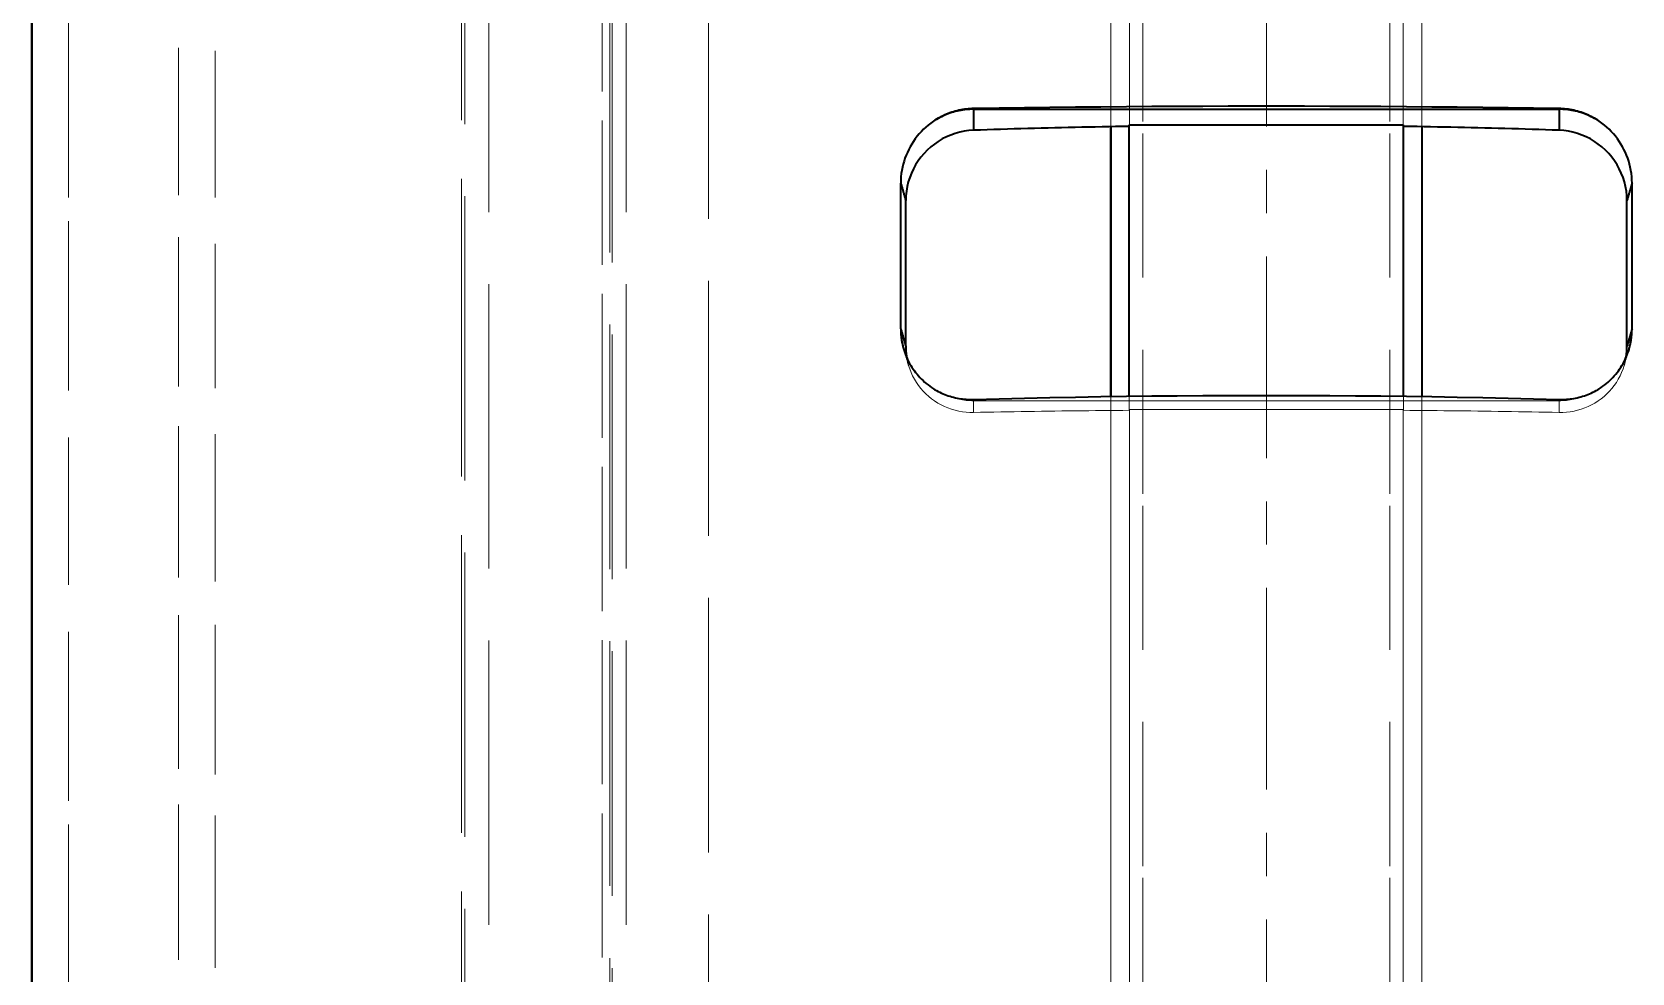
# Model space of a CAD drawing. Header units: millimetres. Extents: x 10 to 410, y 10 to 287.
# Drawn here: x 105.22 to 110.77, y 190.21 to 193.48 of the extents above; entities that cross this region are included whole.
import ezdxf

# ---------------------------------------------------------------- set-up
doc = ezdxf.new("R2010")
doc.units = ezdxf.units.MM
doc.linetypes.add('CENTER', pattern=[1.15, 0.7, -0.15, 0.15, -0.15])
doc.linetypes.add('DASHED', pattern=[0.75, 0.5, -0.25])
for name, color, linetype, lineweight in [('CENTER', 4, 'CENTER', 13), ('HIDDEN', 8, 'DASHED', 18), ('VISIBLE', 7, 'CONTINUOUS', 35)]:
    doc.layers.add(name, color=color, linetype=linetype, lineweight=lineweight)

msp = doc.modelspace()

# ---------------------------------------------------------------- linework, layer by layer
at = {"layer": 'CENTER'}
msp.add_line((109.5, 169), (109.5, 273), dxfattribs=at)
at = {"layer": 'HIDDEN'}
for points in [[(105.2184, 174.9607), (105.2184, 176.4709), (105.2184, 177.981), (105.2184, 179.4911), (105.2184, 181.0013), (105.2184, 182.5114), (105.2184, 184.0215), (105.2184, 185.5317), (105.2184, 187.0418), (105.2184, 188.5519), (105.2184, 190.062), (105.2184, 191.5722), (105.2184, 193.0823), (105.2184, 194.5924), (105.2184, 196.1026), (105.2184, 197.6127), (105.2184, 199.1228), (105.2184, 200.633), (105.2184, 202.1431), (105.2184, 203.6532), (105.2184, 205.1634), (105.2184, 206.6735), (105.2184, 208.1836), (105.2184, 209.6938)], [(105.2185, 174.9604), (105.2185, 176.4706), (105.2185, 177.9807), (105.2185, 179.4908), (105.2185, 181.0009), (105.2185, 182.5111), (105.2185, 184.0212), (105.2185, 185.5313), (105.2185, 187.0415), (105.2185, 188.5516), (105.2185, 190.0617), (105.2185, 191.5719), (105.2185, 193.082), (105.2185, 194.5921), (105.2185, 196.1022), (105.2185, 197.6124), (105.2185, 199.1225), (105.2185, 200.6326), (105.2185, 202.1428), (105.2185, 203.6529), (105.2185, 205.163), (105.2185, 206.6732), (105.2185, 208.1833), (105.2185, 209.6934)], [(105.3454, 174.9492), (105.3454, 176.4603), (105.3454, 177.9715), (105.3454, 179.4826), (105.3454, 180.9937), (105.3454, 182.5049), (105.3454, 184.016), (105.3454, 185.5272), (105.3454, 187.0383), (105.3454, 188.5494), (105.3454, 190.0606), (105.3454, 191.5717), (105.3454, 193.0828), (105.3454, 194.594), (105.3454, 196.1051), (105.3454, 197.6163), (105.3454, 199.1274), (105.3454, 200.6385), (105.3454, 202.1497), (105.3454, 203.6608), (105.3454, 205.172), (105.3454, 206.6831), (105.3454, 208.1942), (105.3454, 209.7054)], [(109.0255, 193.1507), (109.0255, 193.7749), (109.0255, 194.3992), (109.0255, 195.0234), (109.0255, 195.6477), (109.0255, 196.272), (109.0255, 196.8962), (109.0255, 197.5205), (109.0255, 198.1448), (109.0255, 198.769), (109.0255, 199.3933), (109.0255, 200.0175), (109.0255, 200.6418), (109.0255, 201.2661), (109.0255, 201.8903), (109.0255, 202.5146), (109.0255, 203.1389), (109.0255, 203.7631), (109.0255, 204.3874), (109.0255, 205.0117), (109.0255, 205.6359), (109.0255, 206.2602), (109.0255, 206.8844), (109.0255, 207.5087)], [(109.9745, 193.1507), (109.9745, 193.7749), (109.9745, 194.3992), (109.9745, 195.0234), (109.9745, 195.6477), (109.9745, 196.272), (109.9745, 196.8962), (109.9745, 197.5205), (109.9745, 198.1448), (109.9745, 198.769), (109.9745, 199.3933), (109.9745, 200.0175), (109.9745, 200.6418), (109.9745, 201.2661), (109.9745, 201.8903), (109.9745, 202.5146), (109.9745, 203.1389), (109.9745, 203.7631), (109.9745, 204.3874), (109.9745, 205.0117), (109.9745, 205.6359), (109.9745, 206.2602), (109.9745, 206.8844), (109.9745, 207.5087)], [(109.0716, 177.6714), (109.0716, 178.9628), (109.0716, 180.2541), (109.0716, 181.5454), (109.0716, 182.8368), (109.0716, 184.1281), (109.0716, 185.4194), (109.0716, 186.7108), (109.0716, 188.0021), (109.0716, 189.2935), (109.0716, 190.5848), (109.0716, 191.8761), (109.0716, 193.1675), (109.0716, 194.4588), (109.0716, 195.7501), (109.0716, 197.0415), (109.0716, 198.3328), (109.0716, 199.6242), (109.0716, 200.9155), (109.0716, 202.2068), (109.0716, 203.4982), (109.0716, 204.7895), (109.0716, 206.0808), (109.0716, 207.3722)], [(109.9283, 177.6714), (109.9283, 178.9628), (109.9283, 180.2541), (109.9283, 181.5454), (109.9283, 182.8368), (109.9283, 184.1281), (109.9283, 185.4194), (109.9283, 186.7108), (109.9283, 188.0021), (109.9283, 189.2935), (109.9283, 190.5848), (109.9283, 191.8761), (109.9283, 193.1675), (109.9283, 194.4588), (109.9283, 195.7501), (109.9283, 197.0415), (109.9283, 198.3328), (109.9283, 199.6242), (109.9283, 200.9155), (109.9283, 202.2068), (109.9283, 203.4982), (109.9283, 204.7895), (109.9283, 206.0808), (109.9283, 207.3722)], [(106.7078, 176.3959), (106.7078, 177.6323), (106.7078, 178.8687), (106.7078, 180.1051), (106.7078, 181.3415), (106.7078, 182.5779), (106.7078, 183.8143), (106.7078, 185.0507), (106.7078, 186.287), (106.7078, 187.5234), (106.7078, 188.7598), (106.7078, 189.9962), (106.7078, 191.2326), (106.7078, 192.469), (106.7078, 193.7054), (106.7078, 194.9417), (106.7078, 196.1781), (106.7078, 197.4145), (106.7078, 198.6509), (106.7078, 199.8873), (106.7078, 201.1237), (106.7078, 202.3601), (106.7078, 203.5965), (106.7078, 204.8328)], [(106.7078, 176.3495), (106.7078, 177.5859), (106.7078, 178.8223), (106.7078, 180.0587), (106.7078, 181.295), (106.7078, 182.5314), (106.7078, 183.7678), (106.7078, 185.0042), (106.7078, 186.2406), (106.7078, 187.477), (106.7078, 188.7134), (106.7078, 189.9497), (106.7078, 191.1861), (106.7078, 192.4225), (106.7078, 193.6589), (106.7078, 194.8953), (106.7078, 196.1317), (106.7078, 197.3681), (106.7078, 198.6045), (106.7078, 199.8408), (106.7078, 201.0772), (106.7078, 202.3136), (106.7078, 203.55), (106.7078, 204.7864)], [(106.7199, 204.7864), (106.7199, 203.55), (106.7199, 202.3136), (106.7199, 201.0772), (106.7199, 199.8408), (106.7199, 198.6045), (106.7199, 197.3681), (106.7199, 196.1317), (106.7199, 194.8953), (106.7199, 193.6589), (106.7199, 192.4225), (106.7199, 191.1861), (106.7199, 189.9497), (106.7199, 188.7134), (106.7199, 187.477), (106.7199, 186.2406), (106.7199, 185.0042), (106.7199, 183.7678), (106.7199, 182.5314), (106.7199, 181.295), (106.7199, 180.0587), (106.7199, 178.8223), (106.7199, 177.5859), (106.7199, 176.3495)], [(106.803, 176.0301), (106.803, 177.2665), (106.803, 178.5029), (106.803, 179.7393), (106.803, 180.9757), (106.803, 182.2121), (106.803, 183.4485), (106.803, 184.6848), (106.803, 185.9212), (106.803, 187.1576), (106.803, 188.394), (106.803, 189.6304), (106.803, 190.8668), (106.803, 192.1032), (106.803, 193.3395), (106.803, 194.5759), (106.803, 195.8123), (106.803, 197.0487), (106.803, 198.2851), (106.803, 199.5215), (106.803, 200.7579), (106.803, 201.9943), (106.803, 203.2306), (106.803, 204.467)], [(107.2789, 176.0301), (107.2789, 177.2665), (107.2789, 178.5029), (107.2789, 179.7393), (107.2789, 180.9757), (107.2789, 182.2121), (107.2789, 183.4485), (107.2789, 184.6848), (107.2789, 185.9212), (107.2789, 187.1576), (107.2789, 188.394), (107.2789, 189.6304), (107.2789, 190.8668), (107.2789, 192.1032), (107.2789, 193.3395), (107.2789, 194.5759), (107.2789, 195.8123), (107.2789, 197.0487), (107.2789, 198.2851), (107.2789, 199.5215), (107.2789, 200.7579), (107.2789, 201.9943), (107.2789, 203.2306), (107.2789, 204.467)], [(108.9606, 203.8849), (108.9606, 203.4182), (108.9606, 202.9514), (108.9606, 202.4847), (108.9606, 202.0179), (108.9606, 201.5512), (108.9606, 201.0844), (108.9606, 200.6177), (108.9606, 200.1509), (108.9606, 199.6842), (108.9606, 199.2174), (108.9606, 198.7506), (108.9606, 198.2839), (108.9606, 197.8171), (108.9606, 197.3504), (108.9606, 196.8836), (108.9606, 196.4169), (108.9606, 195.9501), (108.9606, 195.4834), (108.9606, 195.0166), (108.9606, 194.5498), (108.9606, 194.0831), (108.9606, 193.6163), (108.9606, 193.1496)], [(108.9606, 193.1496), (108.9606, 193.6153), (108.9606, 194.0809), (108.9606, 194.5466), (108.9606, 195.0123), (108.9606, 195.478), (108.9606, 195.9437), (108.9606, 196.4094), (108.9606, 196.875), (108.9606, 197.3407), (108.9606, 197.8064), (108.9606, 198.2721), (108.9606, 198.7378), (108.9606, 199.2034), (108.9606, 199.6691), (108.9606, 200.1348), (108.9606, 200.6005), (108.9606, 201.0662), (108.9606, 201.5319), (108.9606, 201.9975), (108.9606, 202.4632), (108.9606, 202.9289), (108.9606, 203.3946), (108.9606, 203.8603)], [(110.0394, 203.8849), (110.0394, 203.4182), (110.0394, 202.9514), (110.0394, 202.4847), (110.0394, 202.0179), (110.0394, 201.5512), (110.0394, 201.0844), (110.0394, 200.6177), (110.0394, 200.1509), (110.0394, 199.6842), (110.0394, 199.2174), (110.0394, 198.7506), (110.0394, 198.2839), (110.0394, 197.8171), (110.0394, 197.3504), (110.0394, 196.8836), (110.0394, 196.4169), (110.0394, 195.9501), (110.0394, 195.4834), (110.0394, 195.0166), (110.0394, 194.5498), (110.0394, 194.0831), (110.0394, 193.6163), (110.0394, 193.1496)], [(110.0394, 177.3192), (110.0394, 178.4731), (110.0394, 179.6271), (110.0394, 180.7811), (110.0394, 181.935), (110.0394, 183.089), (110.0394, 184.2429), (110.0394, 185.3969), (110.0394, 186.5509), (110.0394, 187.7048), (110.0394, 188.8588), (110.0394, 190.0127), (110.0394, 191.1667), (110.0394, 192.3207), (110.0394, 193.4746), (110.0394, 194.6286), (110.0394, 195.7825), (110.0394, 196.9365), (110.0394, 198.0905), (110.0394, 199.2444), (110.0394, 200.3984), (110.0394, 201.5523), (110.0394, 202.7063), (110.0394, 203.8603)], [(107.2223, 203.1049), (107.2223, 202.0059), (107.2223, 200.9069), (107.2223, 199.8079), (107.2223, 198.7089), (107.2223, 197.6099), (107.2223, 196.5109), (107.2223, 195.4119), (107.2223, 194.3129), (107.2223, 193.2139), (107.2223, 192.1148), (107.2223, 191.0158), (107.2223, 189.9168), (107.2223, 188.8178), (107.2223, 187.7188), (107.2223, 186.6198), (107.2223, 185.5208), (107.2223, 184.4218), (107.2223, 183.3228), (107.2223, 182.2237), (107.2223, 181.1247), (107.2223, 180.0257), (107.2223, 178.9267), (107.2223, 177.8277)], [(107.2313, 203.0701), (107.2313, 201.9711), (107.2313, 200.8721), (107.2313, 199.7731), (107.2313, 198.6741), (107.2313, 197.5751), (107.2313, 196.476), (107.2313, 195.377), (107.2313, 194.278), (107.2313, 193.179), (107.2313, 192.08), (107.2313, 190.981), (107.2313, 189.882), (107.2313, 188.783), (107.2313, 187.684), (107.2313, 186.585), (107.2313, 185.4859), (107.2313, 184.3869), (107.2313, 183.2879), (107.2313, 182.1889), (107.2313, 181.0899), (107.2313, 179.9909), (107.2313, 178.8919), (107.2313, 177.7929)], [(107.5645, 177.8277), (107.5645, 178.9267), (107.5645, 180.0257), (107.5645, 181.1247), (107.5645, 182.2237), (107.5645, 183.3228), (107.5645, 184.4218), (107.5645, 185.5208), (107.5645, 186.6198), (107.5645, 187.7188), (107.5645, 188.8178), (107.5645, 189.9168), (107.5645, 191.0158), (107.5645, 192.1148), (107.5645, 193.2139), (107.5645, 194.3129), (107.5645, 195.4119), (107.5645, 196.5109), (107.5645, 197.6099), (107.5645, 198.7089), (107.5645, 199.8079), (107.5645, 200.9069), (107.5645, 202.0059), (107.5645, 203.1049)], [(107.5645, 177.7929), (107.5645, 178.8919), (107.5645, 179.9909), (107.5645, 181.0899), (107.5645, 182.1889), (107.5645, 183.2879), (107.5645, 184.3869), (107.5645, 185.4859), (107.5645, 186.585), (107.5645, 187.684), (107.5645, 188.783), (107.5645, 189.882), (107.5645, 190.981), (107.5645, 192.08), (107.5645, 193.179), (107.5645, 194.278), (107.5645, 195.377), (107.5645, 196.476), (107.5645, 197.5751), (107.5645, 198.6741), (107.5645, 199.7731), (107.5645, 200.8721), (107.5645, 201.9711), (107.5645, 203.0701)], [(105.8532, 186.2099), (105.8532, 186.8802), (105.8532, 187.5505), (105.8532, 188.2208), (105.8532, 188.8911), (105.8532, 189.5614), (105.8532, 190.2317), (105.8532, 190.902), (105.8532, 191.5723), (105.8532, 192.2426), (105.8532, 192.9129), (105.8532, 193.5832), (105.8532, 194.2535), (105.8532, 194.9238), (105.8532, 195.5941), (105.8532, 196.2644), (105.8532, 196.9347), (105.8532, 197.605), (105.8532, 198.2753), (105.8532, 198.9455), (105.8532, 199.6158), (105.8532, 200.2861), (105.8532, 200.9564), (105.8532, 201.6267)], [(105.3454, 186.2155), (105.3454, 186.8844), (105.3454, 187.5532), (105.3454, 188.222), (105.3454, 188.8909), (105.3454, 189.5597), (105.3454, 190.2285), (105.3454, 190.8974), (105.3454, 191.5662), (105.3454, 192.235), (105.3454, 192.9039), (105.3454, 193.5727), (105.3454, 194.2415), (105.3454, 194.9104), (105.3454, 195.5792), (105.3454, 196.248), (105.3454, 196.9169), (105.3454, 197.5857), (105.3454, 198.2545), (105.3454, 198.9233), (105.3454, 199.5922), (105.3454, 200.261), (105.3454, 200.9298), (105.3454, 201.5987)], [(105.7263, 186.2796), (105.7263, 186.9429), (105.7263, 187.6061), (105.7263, 188.2694), (105.7263, 188.9327), (105.7263, 189.5959), (105.7263, 190.2592), (105.7263, 190.9224), (105.7263, 191.5857), (105.7263, 192.249), (105.7263, 192.9122), (105.7263, 193.5755), (105.7263, 194.2387), (105.7263, 194.902), (105.7263, 195.5653), (105.7263, 196.2285), (105.7263, 196.8918), (105.7263, 197.555), (105.7263, 198.2183), (105.7263, 198.8816), (105.7263, 199.5448), (105.7263, 200.2081), (105.7263, 200.8713), (105.7263, 201.5346)], [(105.8532, 186.2951), (105.8532, 186.956), (105.8532, 187.617), (105.8532, 188.2779), (105.8532, 188.9388), (105.8532, 189.5998), (105.8532, 190.2607), (105.8532, 190.9217), (105.8532, 191.5826), (105.8532, 192.2435), (105.8532, 192.9045), (105.8532, 193.5654), (105.8532, 194.2264), (105.8532, 194.8873), (105.8532, 195.5482), (105.8532, 196.2092), (105.8532, 196.8701), (105.8532, 197.5311), (105.8532, 198.192), (105.8532, 198.8529), (105.8532, 199.5139), (105.8532, 200.1748), (105.8532, 200.8357), (105.8532, 201.4967)], [(105.7263, 186.3622), (105.7263, 187.0182), (105.7263, 187.6743), (105.7263, 188.3304), (105.7263, 188.9865), (105.7263, 189.6426), (105.7263, 190.2987), (105.7263, 190.9547), (105.7263, 191.6108), (105.7263, 192.2669), (105.7263, 192.923), (105.7263, 193.5791), (105.7263, 194.2351), (105.7263, 194.8912), (105.7263, 195.5473), (105.7263, 196.2034), (105.7263, 196.8595), (105.7263, 197.5156), (105.7263, 198.1716), (105.7263, 198.8277), (105.7263, 199.4838), (105.7263, 200.1399), (105.7263, 200.796), (105.7263, 201.4521)], [(107.1958, 183.6579), (107.1958, 184.2588), (107.1958, 184.8596), (107.1958, 185.4605), (107.1958, 186.0614), (107.1958, 186.6623), (107.1958, 187.2631), (107.1958, 187.864), (107.1958, 188.4649), (107.1958, 189.0658), (107.1958, 189.6666), (107.1958, 190.2675), (107.1958, 190.8684), (107.1958, 191.4693), (107.1958, 192.0701), (107.1958, 192.671), (107.1958, 193.2719), (107.1958, 193.8727), (107.1958, 194.4736), (107.1958, 195.0745), (107.1958, 195.6754), (107.1958, 196.2762), (107.1958, 196.8771), (107.1958, 197.478)], [(109.0255, 193.1507), (109.0254, 193.1509), (109.0254, 193.1511), (109.0253, 193.1514), (109.0252, 193.1516), (109.0252, 193.1518), (109.0251, 193.1521), (109.025, 193.1523), (109.025, 193.1526), (109.0249, 193.1528), (109.0248, 193.153), (109.0248, 193.1533), (109.0247, 193.1535), (109.0247, 193.1538), (109.0246, 193.154), (109.0245, 193.1542), (109.0245, 193.1545), (109.0244, 193.1547), (109.0243, 193.155), (109.0243, 193.1552), (109.0242, 193.1554), (109.0242, 193.1557), (109.0241, 193.1559), (109.024, 193.1562)], [(109.0255, 193.1507), (109.0254, 193.1507), (109.0254, 193.1506), (109.0253, 193.1506), (109.0252, 193.1506), (109.0252, 193.1506), (109.0251, 193.1506), (109.025, 193.1506), (109.025, 193.1506), (109.0249, 193.1506), (109.0248, 193.1506), (109.0248, 193.1506), (109.0247, 193.1506), (109.0247, 193.1506), (109.0246, 193.1506), (109.0245, 193.1506), (109.0245, 193.1506), (109.0244, 193.1506), (109.0243, 193.1506), (109.0243, 193.1506), (109.0242, 193.1506), (109.0242, 193.1506), (109.0241, 193.1506), (109.024, 193.1506)], [(109.9759, 193.1562), (109.9759, 193.1559), (109.9758, 193.1557), (109.9757, 193.1554), (109.9757, 193.1552), (109.9756, 193.155), (109.9755, 193.1547), (109.9755, 193.1545), (109.9754, 193.1542), (109.9754, 193.154), (109.9753, 193.1538), (109.9752, 193.1535), (109.9752, 193.1533), (109.9751, 193.153), (109.975, 193.1528), (109.975, 193.1526), (109.9749, 193.1523), (109.9748, 193.1521), (109.9748, 193.1518), (109.9747, 193.1516), (109.9747, 193.1514), (109.9746, 193.1511), (109.9745, 193.1509), (109.9745, 193.1507)], [(109.9759, 193.1506), (109.9759, 193.1506), (109.9758, 193.1506), (109.9757, 193.1506), (109.9757, 193.1506), (109.9756, 193.1506), (109.9755, 193.1506), (109.9755, 193.1506), (109.9754, 193.1506), (109.9754, 193.1506), (109.9753, 193.1506), (109.9752, 193.1506), (109.9752, 193.1506), (109.9751, 193.1506), (109.975, 193.1506), (109.975, 193.1506), (109.9749, 193.1506), (109.9748, 193.1506), (109.9748, 193.1506), (109.9747, 193.1506), (109.9747, 193.1506), (109.9746, 193.1506), (109.9745, 193.1507), (109.9745, 193.1507)], [(108.2587, 192.3216), (108.258, 192.324), (108.2573, 192.3264), (108.2566, 192.3288), (108.2558, 192.3313), (108.2551, 192.3337), (108.2544, 192.3361), (108.2537, 192.3385), (108.2529, 192.341), (108.2522, 192.3434), (108.2515, 192.3458), (108.2508, 192.3482), (108.25, 192.3507), (108.2493, 192.3531), (108.2486, 192.3555), (108.2479, 192.3579), (108.2471, 192.3604), (108.2464, 192.3628), (108.2457, 192.3652), (108.245, 192.3676), (108.2442, 192.3701), (108.2435, 192.3725), (108.2428, 192.3749), (108.2421, 192.3773)], [(110.7412, 192.3216), (110.742, 192.324), (110.7427, 192.3265), (110.7434, 192.3289), (110.7441, 192.3313), (110.7449, 192.3337), (110.7456, 192.3362), (110.7463, 192.3386), (110.747, 192.341), (110.7477, 192.3434), (110.7485, 192.3459), (110.7492, 192.3483), (110.7499, 192.3507), (110.7506, 192.3531), (110.7514, 192.3556), (110.7521, 192.358), (110.7528, 192.3604), (110.7535, 192.3628), (110.7543, 192.3653), (110.755, 192.3677), (110.7557, 192.3701), (110.7564, 192.3725), (110.7572, 192.375), (110.7579, 192.3774)], [(108.2522, 192.3495), (108.2525, 192.3483), (108.2527, 192.347), (108.2529, 192.3458), (108.2531, 192.3446), (108.2534, 192.3434), (108.2536, 192.3421), (108.2539, 192.3409), (108.2541, 192.3397), (108.2544, 192.3385), (108.2546, 192.3373), (108.2549, 192.336), (108.2552, 192.3348), (108.2555, 192.3336), (108.2558, 192.3324), (108.2561, 192.3312), (108.2564, 192.33), (108.2567, 192.3288), (108.257, 192.3276), (108.2574, 192.3264), (108.2577, 192.3252), (108.258, 192.324), (108.2584, 192.3228), (108.2587, 192.3216)], [(108.2587, 192.3216), (108.2628, 192.3092), (108.2676, 192.2971), (108.273, 192.2853), (108.2792, 192.2738), (108.2859, 192.2627), (108.2933, 192.252), (108.3013, 192.2417), (108.3099, 192.2319), (108.319, 192.2227), (108.3287, 192.2139), (108.3388, 192.2058), (108.3494, 192.1982), (108.3604, 192.1912), (108.3717, 192.1849), (108.3834, 192.1792), (108.3954, 192.1742), (108.4077, 192.1699), (108.4202, 192.1662), (108.4329, 192.1633), (108.4457, 192.161), (108.4586, 192.1595), (108.4716, 192.1587), (108.4846, 192.1586)], [(110.5153, 192.1586), (110.5283, 192.1587), (110.5413, 192.1595), (110.5543, 192.161), (110.5671, 192.1633), (110.5798, 192.1662), (110.5922, 192.1699), (110.6045, 192.1742), (110.6165, 192.1792), (110.6282, 192.1849), (110.6396, 192.1912), (110.6506, 192.1982), (110.6612, 192.2058), (110.6713, 192.2139), (110.6809, 192.2227), (110.6901, 192.232), (110.6986, 192.2418), (110.7066, 192.252), (110.714, 192.2627), (110.7208, 192.2738), (110.7269, 192.2853), (110.7324, 192.2971), (110.7372, 192.3093), (110.7412, 192.3216)], [(110.7412, 192.3216), (110.7416, 192.3228), (110.7419, 192.324), (110.7423, 192.3252), (110.7426, 192.3264), (110.7429, 192.3276), (110.7433, 192.3288), (110.7436, 192.33), (110.7439, 192.3312), (110.7442, 192.3324), (110.7445, 192.3337), (110.7448, 192.3349), (110.745, 192.3361), (110.7453, 192.3373), (110.7456, 192.3385), (110.7458, 192.3397), (110.7461, 192.341), (110.7464, 192.3422), (110.7466, 192.3434), (110.7468, 192.3446), (110.7471, 192.3458), (110.7473, 192.3471), (110.7475, 192.3483), (110.7477, 192.3495)], [(108.345, 192.2408), (108.3504, 192.2374), (108.3559, 192.2341), (108.3615, 192.2309), (108.3672, 192.2279), (108.3729, 192.225), (108.3787, 192.2222), (108.3846, 192.2196), (108.3905, 192.2172), (108.3965, 192.2149), (108.4026, 192.2127), (108.4087, 192.2107), (108.4148, 192.2089), (108.421, 192.2072), (108.4273, 192.2057), (108.4336, 192.2043), (108.4399, 192.2031), (108.4462, 192.2021), (108.4526, 192.2012), (108.459, 192.2005), (108.4654, 192.1999), (108.4718, 192.1995), (108.4782, 192.1992), (108.4846, 192.1992)], [(108.4846, 192.1992), (108.4846, 192.1994), (108.4846, 192.1995), (108.4846, 192.1997), (108.4846, 192.1999), (108.4846, 192.2001), (108.4846, 192.2003), (108.4846, 192.2005), (108.4846, 192.2007), (108.4846, 192.2008), (108.4846, 192.201), (108.4846, 192.2012), (108.4846, 192.2014), (108.4846, 192.2016), (108.4846, 192.2018), (108.4846, 192.202), (108.4846, 192.2022), (108.4846, 192.2023), (108.4846, 192.2025), (108.4846, 192.2027), (108.4846, 192.2029), (108.4846, 192.2031), (108.4846, 192.2033), (108.4846, 192.2035)], [(108.4846, 192.1992), (108.5729, 192.1992), (108.6612, 192.1992), (108.7495, 192.1992), (108.8378, 192.1992), (108.9261, 192.1992), (109.0144, 192.1992), (109.1027, 192.1992), (109.1909, 192.1992), (109.2792, 192.1992), (109.3675, 192.1992), (109.4558, 192.1992), (109.5441, 192.1992), (109.6324, 192.1992), (109.7207, 192.1992), (109.809, 192.1992), (109.8973, 192.1992), (109.9856, 192.1992), (110.0739, 192.1992), (110.1622, 192.1992), (110.2504, 192.1992), (110.3387, 192.1992), (110.427, 192.1992), (110.5153, 192.1992)], [(108.4846, 192.1992), (108.4846, 192.1974), (108.4846, 192.1956), (108.4846, 192.1939), (108.4846, 192.1921), (108.4846, 192.1903), (108.4846, 192.1886), (108.4846, 192.1868), (108.4846, 192.1851), (108.4846, 192.1833), (108.4846, 192.1815), (108.4846, 192.1798), (108.4846, 192.178), (108.4846, 192.1762), (108.4846, 192.1745), (108.4846, 192.1727), (108.4846, 192.1709), (108.4846, 192.1692), (108.4846, 192.1674), (108.4846, 192.1657), (108.4846, 192.1639), (108.4846, 192.1621), (108.4846, 192.1604), (108.4846, 192.1586)], [(108.9606, 192.2138), (108.9606, 192.0869), (108.9606, 191.96), (108.9606, 191.8331), (108.9606, 191.7062), (108.9606, 191.5792), (108.9606, 191.4523), (108.9606, 191.3254), (108.9606, 191.1985), (108.9606, 191.0716), (108.9606, 190.9447), (108.9606, 190.8178), (108.9606, 190.6908), (108.9606, 190.5639), (108.9606, 190.437), (108.9606, 190.3101), (108.9606, 190.1832), (108.9606, 190.0563), (108.9606, 189.9294), (108.9606, 189.8025), (108.9606, 189.6755), (108.9606, 189.5486), (108.9606, 189.4217), (108.9606, 189.2948)], [(108.9606, 189.2948), (108.9606, 189.4217), (108.9606, 189.5486), (108.9606, 189.6755), (108.9606, 189.8025), (108.9606, 189.9294), (108.9606, 190.0563), (108.9606, 190.1832), (108.9606, 190.3101), (108.9606, 190.437), (108.9606, 190.5639), (108.9606, 190.6908), (108.9606, 190.8178), (108.9606, 190.9447), (108.9606, 191.0716), (108.9606, 191.1985), (108.9606, 191.3254), (108.9606, 191.4523), (108.9606, 191.5792), (108.9606, 191.7062), (108.9606, 191.8331), (108.9606, 191.96), (108.9606, 192.0869), (108.9606, 192.2138)], [(109.024, 192.1691), (109.024, 192.171), (109.024, 192.173), (109.024, 192.175), (109.024, 192.177), (109.024, 192.179), (109.024, 192.181), (109.024, 192.183), (109.024, 192.1849), (109.024, 192.1869), (109.024, 192.1889), (109.024, 192.1909), (109.024, 192.1929), (109.024, 192.1949), (109.024, 192.1968), (109.024, 192.1988), (109.024, 192.2008), (109.024, 192.2028), (109.024, 192.2048), (109.024, 192.2068), (109.024, 192.2087), (109.024, 192.2107), (109.024, 192.2127), (109.024, 192.2147)], [(109.9759, 192.1691), (109.9759, 192.171), (109.9759, 192.173), (109.9759, 192.175), (109.9759, 192.177), (109.9759, 192.179), (109.9759, 192.181), (109.9759, 192.183), (109.9759, 192.1849), (109.9759, 192.1869), (109.9759, 192.1889), (109.9759, 192.1909), (109.9759, 192.1929), (109.9759, 192.1949), (109.9759, 192.1968), (109.9759, 192.1988), (109.9759, 192.2008), (109.9759, 192.2028), (109.9759, 192.2048), (109.9759, 192.2068), (109.9759, 192.2087), (109.9759, 192.2107), (109.9759, 192.2127), (109.9759, 192.2147)], [(110.0394, 192.2138), (110.0394, 192.0869), (110.0394, 191.96), (110.0394, 191.8331), (110.0394, 191.7062), (110.0394, 191.5792), (110.0394, 191.4523), (110.0394, 191.3254), (110.0394, 191.1985), (110.0394, 191.0716), (110.0394, 190.9447), (110.0394, 190.8178), (110.0394, 190.6908), (110.0394, 190.5639), (110.0394, 190.437), (110.0394, 190.3101), (110.0394, 190.1832), (110.0394, 190.0563), (110.0394, 189.9294), (110.0394, 189.8025), (110.0394, 189.6755), (110.0394, 189.5486), (110.0394, 189.4217), (110.0394, 189.2948)], [(110.5153, 192.1992), (110.5217, 192.1992), (110.5282, 192.1995), (110.5346, 192.1999), (110.541, 192.2005), (110.5474, 192.2012), (110.5537, 192.2021), (110.5601, 192.2031), (110.5664, 192.2043), (110.5727, 192.2057), (110.5789, 192.2072), (110.5851, 192.2089), (110.5912, 192.2107), (110.5974, 192.2127), (110.6034, 192.2149), (110.6094, 192.2172), (110.6154, 192.2196), (110.6212, 192.2222), (110.627, 192.225), (110.6328, 192.2279), (110.6384, 192.2309), (110.644, 192.2341), (110.6495, 192.2374), (110.6549, 192.2408)], [(110.5153, 192.1992), (110.5153, 192.1994), (110.5153, 192.1995), (110.5153, 192.1997), (110.5153, 192.1999), (110.5153, 192.2001), (110.5153, 192.2003), (110.5153, 192.2005), (110.5153, 192.2007), (110.5153, 192.2008), (110.5153, 192.201), (110.5153, 192.2012), (110.5153, 192.2014), (110.5153, 192.2016), (110.5153, 192.2018), (110.5153, 192.202), (110.5153, 192.2022), (110.5153, 192.2023), (110.5153, 192.2025), (110.5153, 192.2027), (110.5153, 192.2029), (110.5153, 192.2031), (110.5153, 192.2033), (110.5153, 192.2035)], [(110.5153, 192.1992), (110.5153, 192.1974), (110.5153, 192.1956), (110.5153, 192.1939), (110.5153, 192.1921), (110.5153, 192.1903), (110.5153, 192.1886), (110.5153, 192.1868), (110.5153, 192.1851), (110.5153, 192.1833), (110.5153, 192.1815), (110.5153, 192.1798), (110.5153, 192.178), (110.5153, 192.1762), (110.5153, 192.1745), (110.5153, 192.1727), (110.5153, 192.1709), (110.5153, 192.1692), (110.5153, 192.1674), (110.5153, 192.1657), (110.5153, 192.1639), (110.5153, 192.1621), (110.5153, 192.1604), (110.5153, 192.1586)], [(108.4846, 192.1586), (108.5081, 192.159), (108.5317, 192.1595), (108.5552, 192.1599), (108.5787, 192.1603), (108.6022, 192.1607), (108.6257, 192.1611), (108.6492, 192.1614), (108.6727, 192.1618), (108.6963, 192.1622), (108.7198, 192.1625), (108.7433, 192.1628), (108.7668, 192.1632), (108.7903, 192.1635), (108.8138, 192.1638), (108.8373, 192.1641), (108.8609, 192.1643), (108.8844, 192.1646), (108.9079, 192.1649), (108.9314, 192.1651), (108.9549, 192.1653), (108.9784, 192.1656), (109.002, 192.1658), (109.0255, 192.166)], [(109.024, 192.1691), (109.0241, 192.1689), (109.0242, 192.1688), (109.0242, 192.1687), (109.0243, 192.1685), (109.0243, 192.1684), (109.0244, 192.1683), (109.0245, 192.1681), (109.0245, 192.168), (109.0246, 192.1679), (109.0247, 192.1677), (109.0247, 192.1676), (109.0248, 192.1675), (109.0248, 192.1673), (109.0249, 192.1672), (109.025, 192.1671), (109.025, 192.1669), (109.0251, 192.1668), (109.0252, 192.1667), (109.0252, 192.1665), (109.0253, 192.1664), (109.0254, 192.1663), (109.0254, 192.1661), (109.0255, 192.166)], [(109.9759, 192.1691), (109.9345, 192.1691), (109.8931, 192.1691), (109.8518, 192.1691), (109.8104, 192.1691), (109.769, 192.1691), (109.7276, 192.1691), (109.6862, 192.1691), (109.6448, 192.1691), (109.6034, 192.1691), (109.5621, 192.1691), (109.5207, 192.1691), (109.4793, 192.1691), (109.4379, 192.1691), (109.3965, 192.1691), (109.3551, 192.1691), (109.3137, 192.1691), (109.2723, 192.1691), (109.231, 192.1691), (109.1896, 192.1691), (109.1482, 192.1691), (109.1068, 192.1691), (109.0654, 192.1691), (109.024, 192.1691)], [(109.0255, 189.2959), (109.0255, 189.4207), (109.0255, 189.5454), (109.0255, 189.6702), (109.0255, 189.795), (109.0255, 189.9198), (109.0255, 190.0446), (109.0255, 190.1694), (109.0255, 190.2942), (109.0255, 190.419), (109.0255, 190.5438), (109.0255, 190.6685), (109.0255, 190.7933), (109.0255, 190.9181), (109.0255, 191.0429), (109.0255, 191.1677), (109.0255, 191.2925), (109.0255, 191.4173), (109.0255, 191.5421), (109.0255, 191.6668), (109.0255, 191.7916), (109.0255, 191.9164), (109.0255, 192.0412), (109.0255, 192.166)], [(109.9745, 192.166), (109.9745, 192.1661), (109.9746, 192.1663), (109.9747, 192.1664), (109.9747, 192.1665), (109.9748, 192.1667), (109.9748, 192.1668), (109.9749, 192.1669), (109.975, 192.1671), (109.975, 192.1672), (109.9751, 192.1673), (109.9752, 192.1675), (109.9752, 192.1676), (109.9753, 192.1677), (109.9754, 192.1679), (109.9754, 192.168), (109.9755, 192.1681), (109.9755, 192.1683), (109.9756, 192.1684), (109.9757, 192.1685), (109.9757, 192.1687), (109.9758, 192.1688), (109.9759, 192.1689), (109.9759, 192.1691)], [(109.9745, 189.2959), (109.9745, 189.4207), (109.9745, 189.5454), (109.9745, 189.6702), (109.9745, 189.795), (109.9745, 189.9198), (109.9745, 190.0446), (109.9745, 190.1694), (109.9745, 190.2942), (109.9745, 190.419), (109.9745, 190.5438), (109.9745, 190.6685), (109.9745, 190.7933), (109.9745, 190.9181), (109.9745, 191.0429), (109.9745, 191.1677), (109.9745, 191.2925), (109.9745, 191.4173), (109.9745, 191.5421), (109.9745, 191.6668), (109.9745, 191.7916), (109.9745, 191.9164), (109.9745, 192.0412), (109.9745, 192.166)], [(109.9745, 192.166), (109.998, 192.1658), (110.0215, 192.1656), (110.045, 192.1653), (110.0685, 192.1651), (110.0921, 192.1649), (110.1156, 192.1646), (110.1391, 192.1643), (110.1626, 192.1641), (110.1861, 192.1638), (110.2096, 192.1635), (110.2331, 192.1632), (110.2567, 192.1628), (110.2802, 192.1625), (110.3037, 192.1622), (110.3272, 192.1618), (110.3507, 192.1614), (110.3742, 192.1611), (110.3978, 192.1607), (110.4213, 192.1603), (110.4448, 192.1599), (110.4683, 192.1595), (110.4918, 192.159), (110.5153, 192.1586)]]:
    msp.add_lwpolyline(points, dxfattribs=at)
at = {"layer": 'VISIBLE'}
for points in [[(105.2184, 174.9608), (105.2184, 176.4719), (105.2184, 177.9831), (105.2184, 179.4942), (105.2184, 181.0053), (105.2184, 182.5165), (105.2184, 184.0276), (105.2184, 185.5388), (105.2184, 187.0499), (105.2184, 188.561), (105.2184, 190.0722), (105.2184, 191.5833), (105.2184, 193.0945), (105.2184, 194.6056), (105.2184, 196.1167), (105.2184, 197.6279), (105.2184, 199.139), (105.2184, 200.6502), (105.2184, 202.1613), (105.2184, 203.6724), (105.2184, 205.1836), (105.2184, 206.6947), (105.2184, 208.2059), (105.2184, 209.717)], [(105.2185, 174.9611), (105.2185, 176.4723), (105.2185, 177.9834), (105.2185, 179.4946), (105.2185, 181.0057), (105.2185, 182.5168), (105.2185, 184.028), (105.2185, 185.5391), (105.2185, 187.0503), (105.2185, 188.5614), (105.2185, 190.0725), (105.2185, 191.5837), (105.2185, 193.0948), (105.2185, 194.606), (105.2185, 196.1171), (105.2185, 197.6282), (105.2185, 199.1394), (105.2185, 200.6505), (105.2185, 202.1617), (105.2185, 203.6728), (105.2185, 205.1839), (105.2185, 206.6951), (105.2185, 208.2062), (105.2185, 209.7173)], [(108.4846, 193.2126), (108.4782, 193.2125), (108.4717, 193.2121), (108.4653, 193.2116), (108.4589, 193.2109), (108.4525, 193.2101), (108.4461, 193.2091), (108.4397, 193.2079), (108.4334, 193.2066), (108.4271, 193.2051), (108.4209, 193.2035), (108.4147, 193.2017), (108.4085, 193.1997), (108.4024, 193.1976), (108.3964, 193.1954), (108.3904, 193.193), (108.3845, 193.1904), (108.3786, 193.1877), (108.3728, 193.1849), (108.3671, 193.1819), (108.3614, 193.1788), (108.3559, 193.1755), (108.3504, 193.1721), (108.345, 193.1686)], [(108.4846, 193.2103), (108.4782, 193.2102), (108.4718, 193.2099), (108.4654, 193.2095), (108.459, 193.209), (108.4526, 193.2082), (108.4462, 193.2073), (108.4399, 193.2063), (108.4336, 193.2051), (108.4273, 193.2037), (108.421, 193.2022), (108.4148, 193.2005), (108.4087, 193.1987), (108.4026, 193.1967), (108.3965, 193.1945), (108.3905, 193.1922), (108.3846, 193.1898), (108.3787, 193.1872), (108.3729, 193.1845), (108.3672, 193.1816), (108.3615, 193.1785), (108.3559, 193.1753), (108.3504, 193.172), (108.345, 193.1686)], [(110.5153, 193.2126), (110.427, 193.214), (110.3387, 193.2152), (110.2505, 193.2163), (110.1622, 193.2172), (110.0739, 193.2181), (109.9856, 193.2188), (109.8973, 193.2194), (109.809, 193.2199), (109.7207, 193.2202), (109.6324, 193.2205), (109.5441, 193.2206), (109.4558, 193.2206), (109.3675, 193.2205), (109.2792, 193.2202), (109.1909, 193.2199), (109.1026, 193.2194), (109.0144, 193.2188), (108.9261, 193.2181), (108.8378, 193.2172), (108.7495, 193.2163), (108.6612, 193.2152), (108.5729, 193.214), (108.4846, 193.2126)], [(108.4846, 193.2103), (108.4846, 193.2104), (108.4846, 193.2105), (108.4846, 193.2106), (108.4846, 193.2107), (108.4846, 193.2108), (108.4846, 193.2109), (108.4846, 193.211), (108.4846, 193.2111), (108.4846, 193.2112), (108.4846, 193.2113), (108.4846, 193.2114), (108.4846, 193.2115), (108.4846, 193.2116), (108.4846, 193.2117), (108.4846, 193.2118), (108.4846, 193.2119), (108.4846, 193.212), (108.4846, 193.2121), (108.4846, 193.2122), (108.4846, 193.2123), (108.4846, 193.2124), (108.4846, 193.2125), (108.4846, 193.2126)], [(108.4846, 193.2103), (108.5729, 193.2103), (108.6612, 193.2103), (108.7495, 193.2103), (108.8378, 193.2103), (108.9261, 193.2103), (109.0144, 193.2103), (109.1027, 193.2103), (109.1909, 193.2103), (109.2792, 193.2103), (109.3675, 193.2103), (109.4558, 193.2103), (109.5441, 193.2103), (109.6324, 193.2103), (109.7207, 193.2103), (109.809, 193.2103), (109.8973, 193.2103), (109.9856, 193.2103), (110.0739, 193.2103), (110.1622, 193.2103), (110.2504, 193.2103), (110.3387, 193.2103), (110.427, 193.2103), (110.5153, 193.2103)], [(108.4846, 193.2103), (108.4846, 193.2071), (108.4846, 193.2039), (108.4846, 193.2007), (108.4846, 193.1976), (108.4846, 193.1944), (108.4846, 193.1912), (108.4846, 193.1881), (108.4846, 193.1849), (108.4846, 193.1817), (108.4846, 193.1786), (108.4846, 193.1754), (108.4846, 193.1722), (108.4846, 193.169), (108.4846, 193.1659), (108.4846, 193.1627), (108.4846, 193.1595), (108.4846, 193.1564), (108.4846, 193.1532), (108.4846, 193.15), (108.4846, 193.1469), (108.4846, 193.1437), (108.4846, 193.1405), (108.4846, 193.1373)], [(110.6549, 193.1686), (110.6495, 193.1721), (110.6441, 193.1755), (110.6385, 193.1788), (110.6328, 193.1819), (110.6271, 193.1849), (110.6213, 193.1877), (110.6155, 193.1904), (110.6095, 193.193), (110.6035, 193.1954), (110.5975, 193.1976), (110.5914, 193.1997), (110.5852, 193.2017), (110.579, 193.2035), (110.5728, 193.2051), (110.5665, 193.2066), (110.5602, 193.2079), (110.5538, 193.2091), (110.5475, 193.2101), (110.5411, 193.2109), (110.5346, 193.2116), (110.5282, 193.2121), (110.5218, 193.2125), (110.5153, 193.2126)], [(110.5153, 193.2103), (110.5153, 193.2104), (110.5153, 193.2105), (110.5153, 193.2106), (110.5153, 193.2107), (110.5153, 193.2108), (110.5153, 193.2109), (110.5153, 193.211), (110.5153, 193.2111), (110.5153, 193.2112), (110.5153, 193.2113), (110.5153, 193.2114), (110.5153, 193.2115), (110.5153, 193.2116), (110.5153, 193.2117), (110.5153, 193.2118), (110.5153, 193.2119), (110.5153, 193.212), (110.5153, 193.2121), (110.5153, 193.2122), (110.5153, 193.2123), (110.5153, 193.2124), (110.5153, 193.2125), (110.5153, 193.2126)], [(110.6549, 193.1686), (110.6495, 193.172), (110.644, 193.1754), (110.6384, 193.1785), (110.6328, 193.1816), (110.627, 193.1845), (110.6212, 193.1872), (110.6154, 193.1898), (110.6094, 193.1922), (110.6034, 193.1945), (110.5974, 193.1967), (110.5912, 193.1987), (110.5851, 193.2005), (110.5789, 193.2022), (110.5727, 193.2037), (110.5664, 193.2051), (110.5601, 193.2063), (110.5537, 193.2073), (110.5474, 193.2082), (110.541, 193.209), (110.5346, 193.2095), (110.5282, 193.2099), (110.5217, 193.2102), (110.5153, 193.2103)], [(110.5153, 193.2103), (110.5153, 193.2071), (110.5153, 193.2039), (110.5153, 193.2007), (110.5153, 193.1976), (110.5153, 193.1944), (110.5153, 193.1912), (110.5153, 193.1881), (110.5153, 193.1849), (110.5153, 193.1817), (110.5153, 193.1786), (110.5153, 193.1754), (110.5153, 193.1722), (110.5153, 193.169), (110.5153, 193.1659), (110.5153, 193.1627), (110.5153, 193.1595), (110.5153, 193.1564), (110.5153, 193.1532), (110.5153, 193.15), (110.5153, 193.1469), (110.5153, 193.1437), (110.5153, 193.1405), (110.5153, 193.1374)], [(108.345, 193.1686), (108.3361, 193.1622), (108.3275, 193.1554), (108.3192, 193.1483), (108.3112, 193.1408), (108.3035, 193.133), (108.2961, 193.1249), (108.2891, 193.1165), (108.2824, 193.1078), (108.2761, 193.0989), (108.2702, 193.0897), (108.2646, 193.0802), (108.2595, 193.0705), (108.2547, 193.0607), (108.2504, 193.0506), (108.2465, 193.0403), (108.2431, 193.03), (108.2401, 193.0194), (108.2375, 193.0088), (108.2354, 192.998), (108.2338, 192.9872), (108.2326, 192.9763), (108.2319, 192.9654), (108.2317, 192.9544)], [(108.4846, 193.1373), (108.4684, 193.1362), (108.4523, 193.134), (108.4364, 193.1307), (108.4207, 193.1263), (108.4053, 193.1209), (108.3904, 193.1145), (108.3759, 193.1071), (108.362, 193.0988), (108.3486, 193.0895), (108.3358, 193.0794), (108.3238, 193.0685), (108.3125, 193.0568), (108.302, 193.0444), (108.2923, 193.0313), (108.2835, 193.0176), (108.2756, 193.0034), (108.2687, 192.9886), (108.2628, 192.9735), (108.2579, 192.958), (108.254, 192.9422), (108.2513, 192.9261), (108.2496, 192.91), (108.249, 192.8937)], [(109.024, 193.1506), (109.0006, 193.1503), (108.9771, 193.1499), (108.9537, 193.1495), (108.9302, 193.149), (108.9067, 193.1486), (108.8833, 193.1481), (108.8598, 193.1476), (108.8364, 193.1471), (108.8129, 193.1466), (108.7895, 193.1461), (108.766, 193.1455), (108.7426, 193.1449), (108.7191, 193.1444), (108.6957, 193.1437), (108.6722, 193.1431), (108.6488, 193.1425), (108.6253, 193.1418), (108.6019, 193.1411), (108.5784, 193.1404), (108.555, 193.1397), (108.5315, 193.1389), (108.5081, 193.1381), (108.4846, 193.1373)], [(108.9606, 193.1496), (108.9606, 193.1089), (108.9606, 193.0682), (108.9606, 193.0275), (108.9606, 192.9868), (108.9606, 192.9462), (108.9606, 192.9055), (108.9606, 192.8648), (108.9606, 192.8241), (108.9606, 192.7834), (108.9606, 192.7427), (108.9606, 192.702), (108.9606, 192.6614), (108.9606, 192.6207), (108.9606, 192.58), (108.9606, 192.5393), (108.9606, 192.4986), (108.9606, 192.4579), (108.9606, 192.4172), (108.9606, 192.3766), (108.9606, 192.3359), (108.9606, 192.2952), (108.9606, 192.2545), (108.9606, 192.2138)], [(108.9606, 192.2138), (108.9606, 192.2545), (108.9606, 192.2952), (108.9606, 192.3359), (108.9606, 192.3766), (108.9606, 192.4172), (108.9606, 192.4579), (108.9606, 192.4986), (108.9606, 192.5393), (108.9606, 192.58), (108.9606, 192.6207), (108.9606, 192.6614), (108.9606, 192.702), (108.9606, 192.7427), (108.9606, 192.7834), (108.9606, 192.8241), (108.9606, 192.8648), (108.9606, 192.9055), (108.9606, 192.9462), (108.9606, 192.9868), (108.9606, 193.0275), (108.9606, 193.0682), (108.9606, 193.1089), (108.9606, 193.1496)], [(109.024, 192.2147), (109.024, 192.2556), (109.024, 192.2966), (109.024, 192.3375), (109.024, 192.3784), (109.024, 192.4194), (109.024, 192.4603), (109.024, 192.5012), (109.024, 192.5422), (109.024, 192.5831), (109.024, 192.624), (109.024, 192.665), (109.024, 192.7059), (109.024, 192.7468), (109.024, 192.7878), (109.024, 192.8287), (109.024, 192.8696), (109.024, 192.9106), (109.024, 192.9515), (109.024, 192.9924), (109.024, 193.0334), (109.024, 193.0743), (109.024, 193.1152), (109.024, 193.1562)], [(109.024, 193.1562), (109.0654, 193.1562), (109.1068, 193.1562), (109.1482, 193.1562), (109.1896, 193.1562), (109.231, 193.1562), (109.2723, 193.1562), (109.3137, 193.1562), (109.3551, 193.1562), (109.3965, 193.1562), (109.4379, 193.1562), (109.4793, 193.1562), (109.5207, 193.1562), (109.5621, 193.1562), (109.6034, 193.1562), (109.6448, 193.1562), (109.6862, 193.1562), (109.7276, 193.1562), (109.769, 193.1562), (109.8104, 193.1562), (109.8518, 193.1562), (109.8931, 193.1562), (109.9345, 193.1562), (109.9759, 193.1562)], [(109.9759, 192.2147), (109.9759, 192.2556), (109.9759, 192.2966), (109.9759, 192.3375), (109.9759, 192.3784), (109.9759, 192.4194), (109.9759, 192.4603), (109.9759, 192.5012), (109.9759, 192.5422), (109.9759, 192.5831), (109.9759, 192.624), (109.9759, 192.665), (109.9759, 192.7059), (109.9759, 192.7468), (109.9759, 192.7878), (109.9759, 192.8287), (109.9759, 192.8696), (109.9759, 192.9106), (109.9759, 192.9515), (109.9759, 192.9924), (109.9759, 193.0334), (109.9759, 193.0743), (109.9759, 193.1152), (109.9759, 193.1562)], [(110.5153, 193.1374), (110.4919, 193.1381), (110.4684, 193.1389), (110.445, 193.1397), (110.4215, 193.1404), (110.3981, 193.1411), (110.3746, 193.1418), (110.3512, 193.1425), (110.3277, 193.1431), (110.3043, 193.1437), (110.2808, 193.1444), (110.2574, 193.1449), (110.2339, 193.1455), (110.2105, 193.1461), (110.187, 193.1466), (110.1636, 193.1471), (110.1401, 193.1476), (110.1167, 193.1481), (110.0932, 193.1486), (110.0697, 193.149), (110.0463, 193.1495), (110.0228, 193.1499), (109.9994, 193.1503), (109.9759, 193.1506)], [(110.0394, 193.1496), (110.0394, 193.1089), (110.0394, 193.0682), (110.0394, 193.0275), (110.0394, 192.9868), (110.0394, 192.9462), (110.0394, 192.9055), (110.0394, 192.8648), (110.0394, 192.8241), (110.0394, 192.7834), (110.0394, 192.7427), (110.0394, 192.702), (110.0394, 192.6614), (110.0394, 192.6207), (110.0394, 192.58), (110.0394, 192.5393), (110.0394, 192.4986), (110.0394, 192.4579), (110.0394, 192.4172), (110.0394, 192.3766), (110.0394, 192.3359), (110.0394, 192.2952), (110.0394, 192.2545), (110.0394, 192.2138)], [(110.7509, 192.8937), (110.7503, 192.91), (110.7487, 192.9261), (110.7459, 192.9422), (110.7421, 192.958), (110.7372, 192.9735), (110.7312, 192.9886), (110.7243, 193.0034), (110.7165, 193.0176), (110.7077, 193.0313), (110.698, 193.0444), (110.6875, 193.0568), (110.6762, 193.0685), (110.6641, 193.0794), (110.6514, 193.0895), (110.638, 193.0988), (110.624, 193.1071), (110.6095, 193.1145), (110.5946, 193.1209), (110.5793, 193.1264), (110.5636, 193.1307), (110.5477, 193.134), (110.5316, 193.1362), (110.5153, 193.1374)], [(110.7683, 192.9544), (110.768, 192.9654), (110.7673, 192.9763), (110.7662, 192.9872), (110.7645, 192.998), (110.7624, 193.0088), (110.7598, 193.0194), (110.7568, 193.03), (110.7534, 193.0404), (110.7495, 193.0506), (110.7452, 193.0607), (110.7405, 193.0705), (110.7353, 193.0802), (110.7298, 193.0897), (110.7239, 193.0989), (110.7175, 193.1078), (110.7109, 193.1165), (110.7038, 193.1249), (110.6965, 193.133), (110.6888, 193.1408), (110.6808, 193.1483), (110.6724, 193.1554), (110.6638, 193.1622), (110.6549, 193.1686)], [(108.2317, 192.4489), (108.2317, 192.4709), (108.2317, 192.4928), (108.2317, 192.5148), (108.2317, 192.5368), (108.2317, 192.5588), (108.2317, 192.5808), (108.2317, 192.6027), (108.2317, 192.6247), (108.2317, 192.6467), (108.2317, 192.6687), (108.2317, 192.6907), (108.2317, 192.7126), (108.2317, 192.7346), (108.2317, 192.7566), (108.2317, 192.7786), (108.2317, 192.8006), (108.2317, 192.8225), (108.2317, 192.8445), (108.2317, 192.8665), (108.2317, 192.8885), (108.2317, 192.9105), (108.2317, 192.9324), (108.2317, 192.9544)], [(108.2317, 192.9544), (108.2324, 192.9518), (108.2332, 192.9491), (108.2339, 192.9465), (108.2347, 192.9439), (108.2354, 192.9412), (108.2362, 192.9386), (108.2369, 192.9359), (108.2377, 192.9333), (108.2385, 192.9307), (108.2392, 192.928), (108.24, 192.9254), (108.2407, 192.9227), (108.2415, 192.9201), (108.2422, 192.9175), (108.243, 192.9148), (108.2438, 192.9122), (108.2445, 192.9095), (108.2453, 192.9069), (108.246, 192.9043), (108.2468, 192.9016), (108.2475, 192.899), (108.2483, 192.8963), (108.249, 192.8937)], [(110.7683, 192.9544), (110.7675, 192.9518), (110.7668, 192.9491), (110.766, 192.9465), (110.7653, 192.9439), (110.7645, 192.9412), (110.7637, 192.9386), (110.763, 192.9359), (110.7622, 192.9333), (110.7615, 192.9307), (110.7607, 192.928), (110.76, 192.9254), (110.7592, 192.9227), (110.7585, 192.9201), (110.7577, 192.9175), (110.7569, 192.9148), (110.7562, 192.9122), (110.7554, 192.9095), (110.7547, 192.9069), (110.7539, 192.9043), (110.7532, 192.9016), (110.7524, 192.899), (110.7517, 192.8963), (110.7509, 192.8937)], [(110.7683, 192.4489), (110.7683, 192.4709), (110.7683, 192.4928), (110.7683, 192.5148), (110.7683, 192.5368), (110.7683, 192.5588), (110.7683, 192.5808), (110.7683, 192.6027), (110.7683, 192.6247), (110.7683, 192.6467), (110.7683, 192.6687), (110.7683, 192.6907), (110.7683, 192.7126), (110.7683, 192.7346), (110.7683, 192.7566), (110.7683, 192.7786), (110.7683, 192.8006), (110.7683, 192.8225), (110.7683, 192.8445), (110.7683, 192.8665), (110.7683, 192.8885), (110.7683, 192.9105), (110.7683, 192.9324), (110.7683, 192.9544)], [(108.249, 192.3882), (108.249, 192.4101), (108.249, 192.4321), (108.249, 192.4541), (108.249, 192.4761), (108.249, 192.4981), (108.249, 192.52), (108.249, 192.542), (108.249, 192.564), (108.249, 192.586), (108.249, 192.608), (108.249, 192.6299), (108.249, 192.6519), (108.249, 192.6739), (108.249, 192.6959), (108.249, 192.7179), (108.249, 192.7398), (108.249, 192.7618), (108.249, 192.7838), (108.249, 192.8058), (108.249, 192.8278), (108.249, 192.8497), (108.249, 192.8717), (108.249, 192.8937)], [(110.7509, 192.3882), (110.7509, 192.4101), (110.7509, 192.4321), (110.7509, 192.4541), (110.7509, 192.4761), (110.7509, 192.4981), (110.7509, 192.52), (110.7509, 192.542), (110.7509, 192.564), (110.7509, 192.586), (110.7509, 192.608), (110.7509, 192.6299), (110.7509, 192.6519), (110.7509, 192.6739), (110.7509, 192.6959), (110.7509, 192.7179), (110.7509, 192.7398), (110.7509, 192.7618), (110.7509, 192.7838), (110.7509, 192.8058), (110.7509, 192.8278), (110.7509, 192.8497), (110.7509, 192.8717), (110.7509, 192.8937)], [(108.2317, 192.4489), (108.2317, 192.4457), (108.2317, 192.4426), (108.2318, 192.4394), (108.232, 192.4363), (108.2322, 192.4331), (108.2324, 192.43), (108.2326, 192.4268), (108.2329, 192.4237), (108.2333, 192.4206), (108.2336, 192.4174), (108.234, 192.4143), (108.2345, 192.4112), (108.235, 192.4081), (108.2355, 192.4049), (108.2361, 192.4018), (108.2367, 192.3987), (108.2374, 192.3957), (108.238, 192.3926), (108.2388, 192.3895), (108.2395, 192.3865), (108.2403, 192.3834), (108.2412, 192.3804), (108.2421, 192.3773)], [(108.2317, 192.4489), (108.2324, 192.4462), (108.2332, 192.4436), (108.2339, 192.441), (108.2347, 192.4383), (108.2354, 192.4357), (108.2362, 192.433), (108.2369, 192.4304), (108.2377, 192.4278), (108.2385, 192.4251), (108.2392, 192.4225), (108.24, 192.4198), (108.2407, 192.4172), (108.2415, 192.4146), (108.2422, 192.4119), (108.243, 192.4093), (108.2438, 192.4066), (108.2445, 192.404), (108.2453, 192.4014), (108.246, 192.3987), (108.2468, 192.3961), (108.2475, 192.3934), (108.2483, 192.3908), (108.249, 192.3882)], [(110.7683, 192.4489), (110.7675, 192.4462), (110.7668, 192.4436), (110.766, 192.441), (110.7653, 192.4383), (110.7645, 192.4357), (110.7637, 192.433), (110.763, 192.4304), (110.7622, 192.4278), (110.7615, 192.4251), (110.7607, 192.4225), (110.76, 192.4198), (110.7592, 192.4172), (110.7585, 192.4146), (110.7577, 192.4119), (110.7569, 192.4093), (110.7562, 192.4066), (110.7554, 192.404), (110.7547, 192.4014), (110.7539, 192.3987), (110.7532, 192.3961), (110.7524, 192.3934), (110.7517, 192.3908), (110.7509, 192.3882)], [(110.7579, 192.3774), (110.7588, 192.3804), (110.7596, 192.3834), (110.7604, 192.3865), (110.7612, 192.3896), (110.7619, 192.3926), (110.7626, 192.3957), (110.7632, 192.3988), (110.7638, 192.4019), (110.7644, 192.405), (110.765, 192.4081), (110.7654, 192.4112), (110.7659, 192.4143), (110.7663, 192.4174), (110.7667, 192.4206), (110.767, 192.4237), (110.7673, 192.4268), (110.7676, 192.43), (110.7678, 192.4331), (110.768, 192.4363), (110.7681, 192.4394), (110.7682, 192.4426), (110.7683, 192.4457), (110.7683, 192.4489)], [(108.2421, 192.3773), (108.2444, 192.3701), (108.2469, 192.3629), (108.2496, 192.3558), (108.2525, 192.3488), (108.2557, 192.3419), (108.2591, 192.3351), (108.2626, 192.3284), (108.2664, 192.3219), (108.2704, 192.3154), (108.2746, 192.3091), (108.279, 192.3029), (108.2835, 192.2968), (108.2883, 192.2909), (108.2932, 192.2851), (108.2984, 192.2795), (108.3036, 192.2741), (108.3091, 192.2688), (108.3147, 192.2637), (108.3205, 192.2587), (108.3264, 192.254), (108.3325, 192.2494), (108.3387, 192.245), (108.345, 192.2408)], [(108.249, 192.3882), (108.249, 192.3865), (108.2491, 192.3848), (108.2491, 192.3831), (108.2491, 192.3814), (108.2492, 192.3797), (108.2493, 192.378), (108.2493, 192.3763), (108.2494, 192.3747), (108.2495, 192.373), (108.2496, 192.3713), (108.2498, 192.3696), (108.2499, 192.3679), (108.2501, 192.3662), (108.2502, 192.3646), (108.2504, 192.3629), (108.2506, 192.3612), (108.2508, 192.3595), (108.251, 192.3578), (108.2512, 192.3562), (108.2515, 192.3545), (108.2517, 192.3528), (108.252, 192.3512), (108.2522, 192.3495)], [(110.6549, 192.2408), (110.6613, 192.245), (110.6675, 192.2494), (110.6735, 192.254), (110.6795, 192.2587), (110.6852, 192.2637), (110.6909, 192.2688), (110.6963, 192.2741), (110.7016, 192.2795), (110.7067, 192.2851), (110.7117, 192.2909), (110.7164, 192.2968), (110.721, 192.3029), (110.7254, 192.3091), (110.7295, 192.3154), (110.7335, 192.3219), (110.7373, 192.3285), (110.7409, 192.3352), (110.7443, 192.342), (110.7474, 192.3489), (110.7504, 192.3559), (110.7531, 192.363), (110.7556, 192.3701), (110.7579, 192.3774)], [(110.7477, 192.3495), (110.748, 192.3512), (110.7482, 192.3529), (110.7485, 192.3545), (110.7487, 192.3562), (110.7489, 192.3579), (110.7492, 192.3595), (110.7494, 192.3612), (110.7495, 192.3629), (110.7497, 192.3646), (110.7499, 192.3663), (110.75, 192.3679), (110.7502, 192.3696), (110.7503, 192.3713), (110.7504, 192.373), (110.7505, 192.3747), (110.7506, 192.3764), (110.7507, 192.378), (110.7508, 192.3797), (110.7508, 192.3814), (110.7509, 192.3831), (110.7509, 192.3848), (110.7509, 192.3865), (110.7509, 192.3882)], [(108.345, 192.2408), (108.3504, 192.2375), (108.356, 192.2344), (108.3616, 192.2314), (108.3673, 192.2285), (108.3731, 192.2258), (108.3789, 192.2232), (108.3848, 192.2208), (108.3908, 192.2186), (108.3968, 192.2165), (108.4029, 192.2145), (108.409, 192.2127), (108.4151, 192.2111), (108.4213, 192.2096), (108.4276, 192.2083), (108.4338, 192.2071), (108.4401, 192.2061), (108.4464, 192.2052), (108.4528, 192.2045), (108.4591, 192.204), (108.4655, 192.2036), (108.4719, 192.2034), (108.4782, 192.2034), (108.4846, 192.2035)], [(108.4846, 192.2035), (108.5729, 192.2058), (108.6612, 192.208), (108.7494, 192.21), (108.8377, 192.2117), (108.926, 192.2133), (109.0143, 192.2145), (109.1026, 192.2156), (109.1909, 192.2165), (109.2792, 192.2171), (109.3675, 192.2176), (109.4558, 192.2177), (109.5441, 192.2177), (109.6324, 192.2176), (109.7207, 192.2171), (109.809, 192.2165), (109.8973, 192.2156), (109.9856, 192.2145), (110.0739, 192.2133), (110.1622, 192.2117), (110.2505, 192.21), (110.3388, 192.208), (110.427, 192.2058), (110.5153, 192.2035)], [(110.5153, 192.2035), (110.5217, 192.2034), (110.5281, 192.2034), (110.5344, 192.2036), (110.5408, 192.204), (110.5472, 192.2045), (110.5535, 192.2052), (110.5598, 192.2061), (110.5661, 192.2071), (110.5724, 192.2083), (110.5786, 192.2096), (110.5848, 192.2111), (110.591, 192.2127), (110.5971, 192.2145), (110.6031, 192.2165), (110.6092, 192.2186), (110.6151, 192.2208), (110.621, 192.2232), (110.6269, 192.2258), (110.6326, 192.2285), (110.6383, 192.2314), (110.6439, 192.2344), (110.6495, 192.2375), (110.6549, 192.2408)]]:
    msp.add_lwpolyline(points, dxfattribs=at)

doc.saveas('drawing.dxf')
